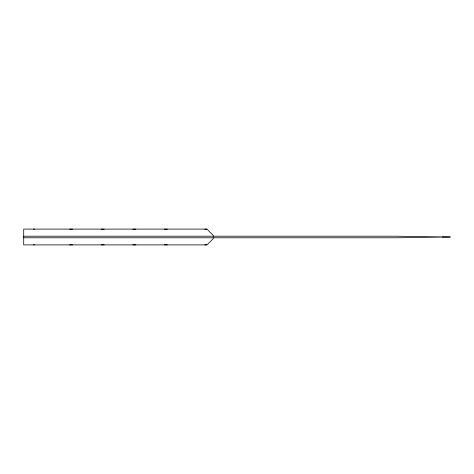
<?xml version="1.0" encoding="UTF-8"?>
<svg xmlns="http://www.w3.org/2000/svg" width="474" height="474" viewBox="0 0 474 474"><rect width="100%" height="100%" fill="white"/><g stroke="black" fill="none" stroke-linecap="round" stroke-linejoin="round"><path stroke-width="0.71" d="M33.512 244.898L34.578 244.827M206.741 229.102L204.709 229.167M23.7 236.212L396.851 236.218L450.3 237L396.851 237.782L23.7 237.788M69.577 229.173L72.623 229.173M101.181 229.173L104.221 229.173M132.779 229.173L135.819 229.173M164.377 229.173L167.423 229.173M72.623 244.827L69.577 244.827M104.221 244.827L101.181 244.827M135.819 244.827L132.779 244.827M442.331 237L450.3 237M204.709 244.833L206.741 244.898M33.512 229.102L34.578 229.173M213.3 236.212L213.3 235.418L206.978 229.102L23.7 229.102L23.7 244.898L206.978 244.898L213.3 238.582L213.3 237.788M167.423 244.827A19.564 1.712 0 0 1 164.377 244.827"/></g></svg>
